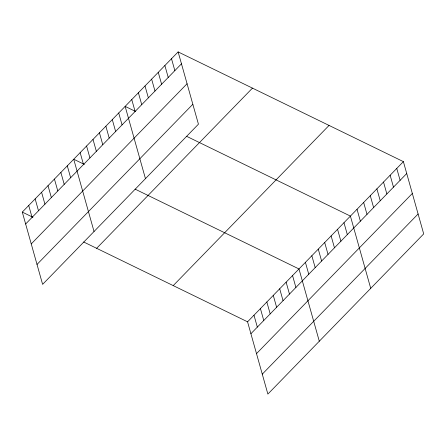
<?xml version="1.0" encoding="UTF-8"?>
<svg xmlns="http://www.w3.org/2000/svg" width="446" height="446" viewBox="0 0 446 446"><rect width="100%" height="100%" fill="white"/><g stroke="black" fill="none" stroke-linecap="round" stroke-linejoin="round"><path stroke-width="0.67" d="M178.127 51.914L198.437 124.183L42.615 284.37L22.3 212.101L178.127 51.914L403.385 161.63L423.7 233.899L267.873 394.086L247.563 321.817L83.658 241.983M25.645 223.998L181.472 63.817M31.242 243.923L187.069 83.736M37.012 264.45L192.839 104.264M96.637 248.305L252.458 88.124M173.226 285.607L329.048 125.426M247.563 321.817L403.385 161.63M250.908 333.714L406.73 173.527M256.506 353.633L412.333 193.452M262.276 374.161L418.103 213.98M135.171 111.266L125.142 106.377L145.457 178.645M186.5 136.264L350.405 216.093L370.721 288.361M84.344 164.412L73.724 159.239L94.034 231.507M135.077 189.126L298.982 268.955L319.297 341.223M22.3 212.101L32.92 217.274M396.762 168.437L400.107 180.335M390.138 175.245L393.483 187.147M383.521 182.052L386.86 193.954M376.898 188.864L380.243 200.761M370.275 195.671L373.62 207.568M363.652 202.478L366.997 214.375M357.029 209.285L360.374 221.183M343.978 222.699L347.322 234.602M337.55 229.311L340.895 241.208M331.122 235.917L334.467 247.814M324.694 242.524L328.039 254.421M318.266 249.13L321.611 261.027M311.838 255.736L315.183 267.639M305.41 262.348L308.755 274.245M292.554 275.561L295.899 287.458M286.126 282.167L289.471 294.07M279.698 288.774L283.043 300.676M273.27 295.386L276.615 307.283M266.842 301.992L270.187 313.889M260.419 308.599L263.759 320.496M253.991 315.205L257.331 327.108M171.504 58.721L174.849 70.624M164.881 65.534L168.226 77.431M158.258 72.341L161.603 84.238M151.634 79.148L154.979 91.045M145.011 85.955L148.356 97.852M138.388 92.762L141.733 104.659M131.765 99.569L135.11 111.472M118.714 112.989L122.059 124.886M112.292 119.595L115.631 131.492M105.864 126.201L109.203 138.098M99.436 132.808L102.775 144.71M93.008 139.414L96.353 151.317M86.58 146.026L89.925 157.923M80.152 152.632L83.497 164.529M67.296 165.845L70.641 177.748M60.868 172.457L64.213 184.354M54.44 179.063L57.785 190.96M48.012 185.67L51.357 197.567M41.584 192.276L44.929 204.179M35.156 198.883L38.501 210.785M28.728 205.495L32.073 217.392"/></g></svg>
